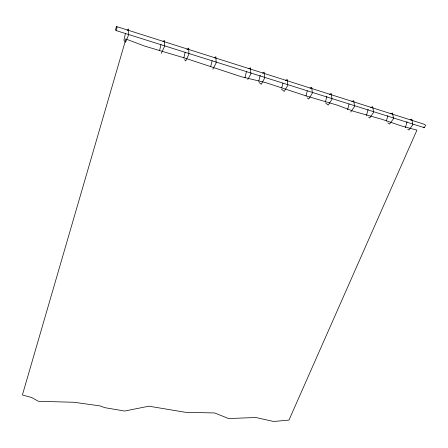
<?xml version="1.0" encoding="UTF-8"?>
<svg xmlns="http://www.w3.org/2000/svg" width="448" height="448" viewBox="0 0 448 448"><rect width="100%" height="100%" fill="white"/><g stroke="black" fill="none" stroke-linecap="round" stroke-linejoin="round"><path stroke-width="0.67" d="M125.446 33.365L123.922 40.186L125.546 42.286L128.419 35.302L128.531 28.918L127.142 30.458M159.594 50.551L160.966 44.559M183.786 58.078L185.164 52.181M210.739 66.466L212.111 60.676M244.955 77.784L246.484 71.506M258.731 81.334L260.232 75.23M281.792 87.791L282.962 83.121M305.978 96.034L307.306 90.793M325.388 102.077L326.883 96.264M347.592 109.67L349.082 103.953M366.475 115.539L368.127 109.278M386.389 121.061L387.873 115.506M405.423 127.641L407.053 121.626M116.469 26.522L115.489 29.758L116.116 30.57L424.368 127.686L425.6 125.182L424.178 124.242L116.469 26.522L117.096 27.322L116.116 30.57M161.342 53.374L164.394 46.62L164.338 40.32L163.022 41.563M212.862 69.328L216.154 62.899L215.863 56.728L214.385 57.87M247.783 79.481L250.908 73.83L250.471 67.749L248.892 68.824M350.728 112.028L354.547 106.428L353.713 100.626L351.87 101.511M186.861 49.678L188.714 48.082L188.888 54.32L185.718 60.922L184.47 59.606M262.55 73.158L264.169 72.111L264.662 78.154L261.167 84.286L259.084 82.471M285.527 80.45L287.207 79.447L287.795 85.428L284.211 91.426L281.462 89.13M309.96 88.206L311.702 87.248L312.385 93.162L308.711 99.014L307.261 97.854M329.437 94.388L331.223 93.464L331.979 99.327L328.238 105.062L325.724 103.113M370.804 107.52L372.691 106.669L373.593 112.414L369.718 117.908L368.637 117.118M390.611 113.803L392.538 112.991L393.506 118.681L389.57 124.057L387.895 122.864M410.105 119.818L411.824 119.134L412.854 124.768L408.867 130.032L407.719 129.237M423.422 127.053L424.368 127.686M125.894 39.026L22.4 394.968L31.746 397.538L38.366 401.274L74.138 402.282L99.915 405.882L104.798 407.663L124.594 411.04L148.926 406.19L185.377 412.294L214.698 412.961L228.592 418.561L255.83 417.497L273.61 421.478L288.966 420.101L416.937 130.122L401.615 126.011L381.836 119.263L353.858 111.384L337.467 105.213L306.426 96.012L265.905 82.678L241.343 76.742L184.363 57.926L145.046 46.211L125.894 39.026"/></g></svg>
